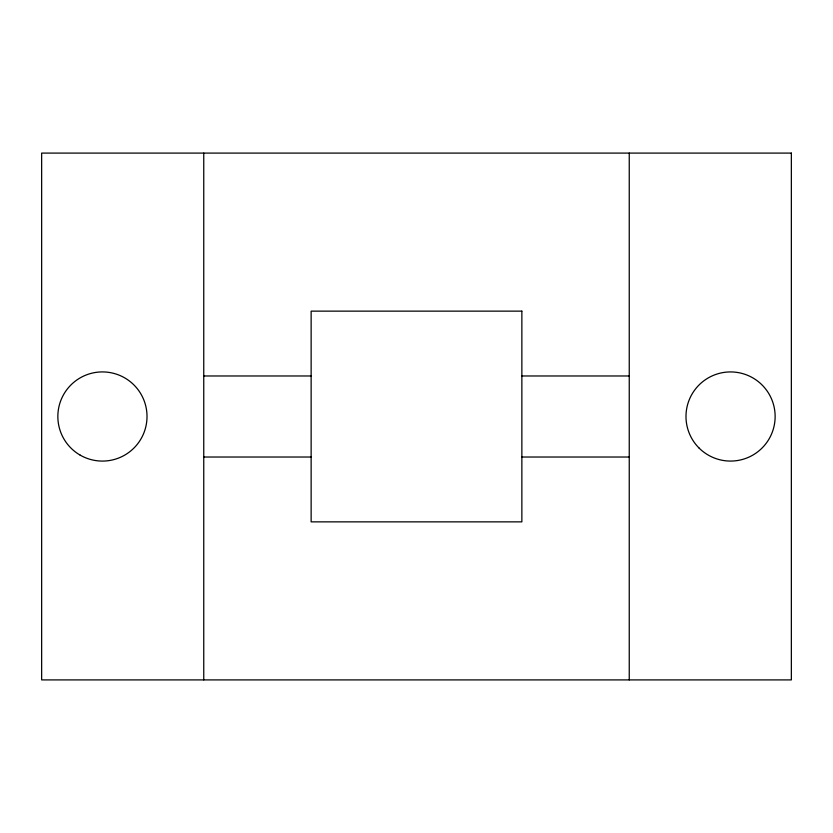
<?xml version="1.0" encoding="UTF-8"?>
<svg xmlns="http://www.w3.org/2000/svg" width="833" height="833" viewBox="0 0 833 833"><rect width="100%" height="100%" fill="white"/><g stroke="black" fill="none" stroke-linecap="round" stroke-linejoin="round"><path stroke-width="1.25" d="M203.752 375.975L311.136 375.975M521.864 375.975L629.248 375.975M203.752 457.025L311.136 457.025M521.864 457.025L629.248 457.025M629.248 153.095L629.248 679.905M203.752 153.095L203.752 679.905M791.35 153.095L41.65 153.095L41.65 679.905L791.35 679.905L791.35 153.095M521.864 311.136L311.136 311.136L311.136 521.864L521.864 521.864L521.864 311.136M80.145 455.11A44.576 44.576 0 0 0 147.014 416.5A44.576 44.576 0 0 0 80.145 377.89A44.576 44.576 0 0 0 80.145 455.11M699.043 448.019A44.576 44.576 0 0 0 773.618 428.037A44.576 44.576 0 0 0 719.025 373.444A44.576 44.576 0 0 0 699.043 448.019"/></g></svg>
